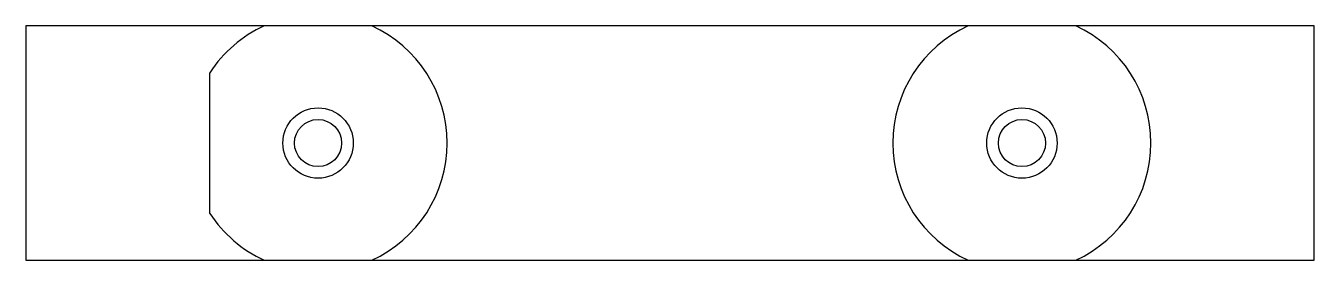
# Model space of a CAD drawing. Extents: x -70 to 70, y 16 to 41.
import ezdxf

# ---------------------------------------------------------------- set-up
doc = ezdxf.new("R2010")
doc.units = 0
doc.layers.get('0').update_dxf_attribs({"linetype": 'CONTINUOUS'})

msp = doc.modelspace()

# ---------------------------------------------------------------- linework, layer by layer
at = {"color": 7, "linetype": 'CONTINUOUS'}
for p, q in [((69.75, 41.49), (-69.75, 41.49)), ((-69.75, 41.49), (-69.75, 16.09)), ((69.75, 16.09), (69.75, 41.49)), ((-49.81, 21.17), (-49.81, 36.41)), ((-69.75, 16.09), (69.75, 16.09))]:
    msp.add_line(p, q, dxfattribs=at)
for centre, radius in [((-38.1, 28.79), 3.81), ((38.1, 28.79), 3.81), ((-38.1, 28.79), 2.55), ((38.1, 28.79), 2.55)]:
    msp.add_circle(centre, radius, dxfattribs=at)
for centre, start, end in [((-38.1, 28.79), 114.62, 146.9443), ((-38.1, 28.79), 294.62, 65.38), ((38.1, 28.79), 114.62, 245.38), ((38.1, 28.79), 294.62, 65.38), ((-38.1, 28.79), 213.0557, 245.38)]:
    msp.add_arc(centre, 13.97, start, end, dxfattribs=at)

doc.saveas('drawing.dxf')
